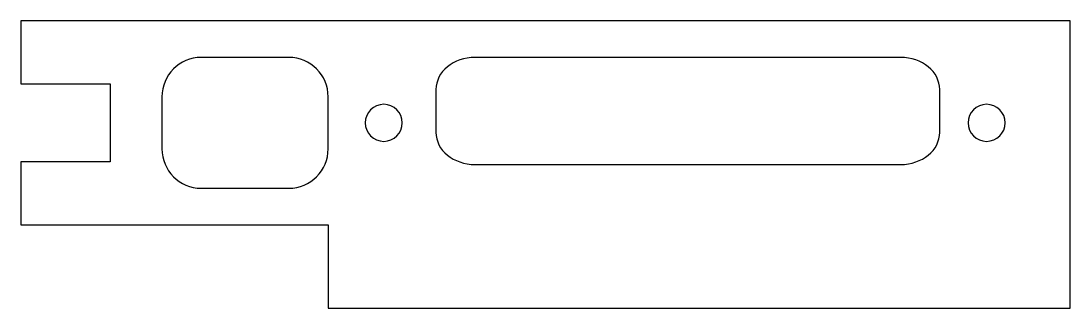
# Model space of a CAD drawing. Extents: x 0 to 113, y 0 to 31.
import ezdxf

# ---------------------------------------------------------------- set-up
doc = ezdxf.new("R2010")
doc.units = 0
doc.header["$MEASUREMENT"] = 0
doc.layers.add('LAYER_1', color=7, linetype='CONTINUOUS')

# ---------------------------------------------------------------- blocks, each defined once
blk = doc.blocks.new('BLOCK_2')
at = {"layer": 'LAYER_1', "color": 7}
blk.add_lwpolyline([(113.12, 9), (113.12, 31), (30.82, 31), (30.12, 31), (0, 31), (0, 24.2), (9.62, 24.2), (9.62, 15.8), (0, 15.8), (0, 9), (30.12, 9), (30.82, 9), (33.12, 9), (33.12, 0), (113.12, 0), (113.12, 9)], dxfattribs=at)
for points in [[(19.43, 12.94), (17.09, 12.94), (15.2, 14.84), (15.2, 17.18), (15.2, 17.18), (15.2, 22.82), (15.2, 22.82), (15.2, 25.16), (17.09, 27.06), (19.43, 27.06), (19.43, 27.06), (28.88, 27.06), (28.88, 27.06), (31.22, 27.06), (33.12, 25.16), (33.12, 22.82), (33.12, 22.82), (33.12, 17.18), (33.12, 17.18), (33.12, 14.84), (31.22, 12.94), (28.88, 12.94), (28.88, 12.94), (19.43, 12.94), (19.43, 12.94)], [(48.98, 15.5), (46.64, 15.5), (44.74, 17.05), (44.74, 18.97), (44.74, 18.97), (44.74, 23.59), (44.74, 23.59), (44.74, 25.5), (46.64, 27.06), (48.98, 27.06), (48.98, 27.06), (94.84, 27.06), (94.84, 27.06), (97.18, 27.06), (99.07, 25.5), (99.07, 23.59), (99.07, 23.59), (99.07, 18.97), (99.07, 18.97), (99.07, 17.05), (97.18, 15.5), (94.84, 15.5), (94.84, 15.5), (48.98, 15.5), (48.98, 15.5)]]:
    blk.add_open_spline(points, degree=3, knots=[0, 0, 0, 0, 1, 1, 1, 2, 2, 2, 3, 3, 3, 4, 4, 4, 5, 5, 5, 6, 6, 6, 7, 7, 7, 8, 8, 8, 8], dxfattribs=at)
at = {"layer": 'LAYER_1', "color": 250}
for points in [[(39.12, 18), (38.01, 18), (37.12, 18.9), (37.12, 20), (37.12, 21.1), (38.01, 22), (39.12, 22), (40.22, 22), (41.12, 21.1), (41.12, 20), (41.12, 18.9), (40.22, 18), (39.12, 18)], [(104.12, 18), (103.01, 18), (102.12, 18.9), (102.12, 20), (102.12, 21.1), (103.01, 22), (104.12, 22), (105.22, 22), (106.12, 21.1), (106.12, 20), (106.12, 18.9), (105.22, 18), (104.12, 18)]]:
    blk.add_open_spline(points, degree=3, knots=[0, 0, 0, 0, 1, 1, 1, 2, 2, 2, 3, 3, 3, 4, 4, 4, 4], dxfattribs=at)

msp = doc.modelspace()

# ---------------------------------------------------------------- block references
at = {"layer": 'LAYER_1'}
msp.add_blockref('BLOCK_2', (0, 0), dxfattribs=at)

doc.saveas('drawing.dxf')
